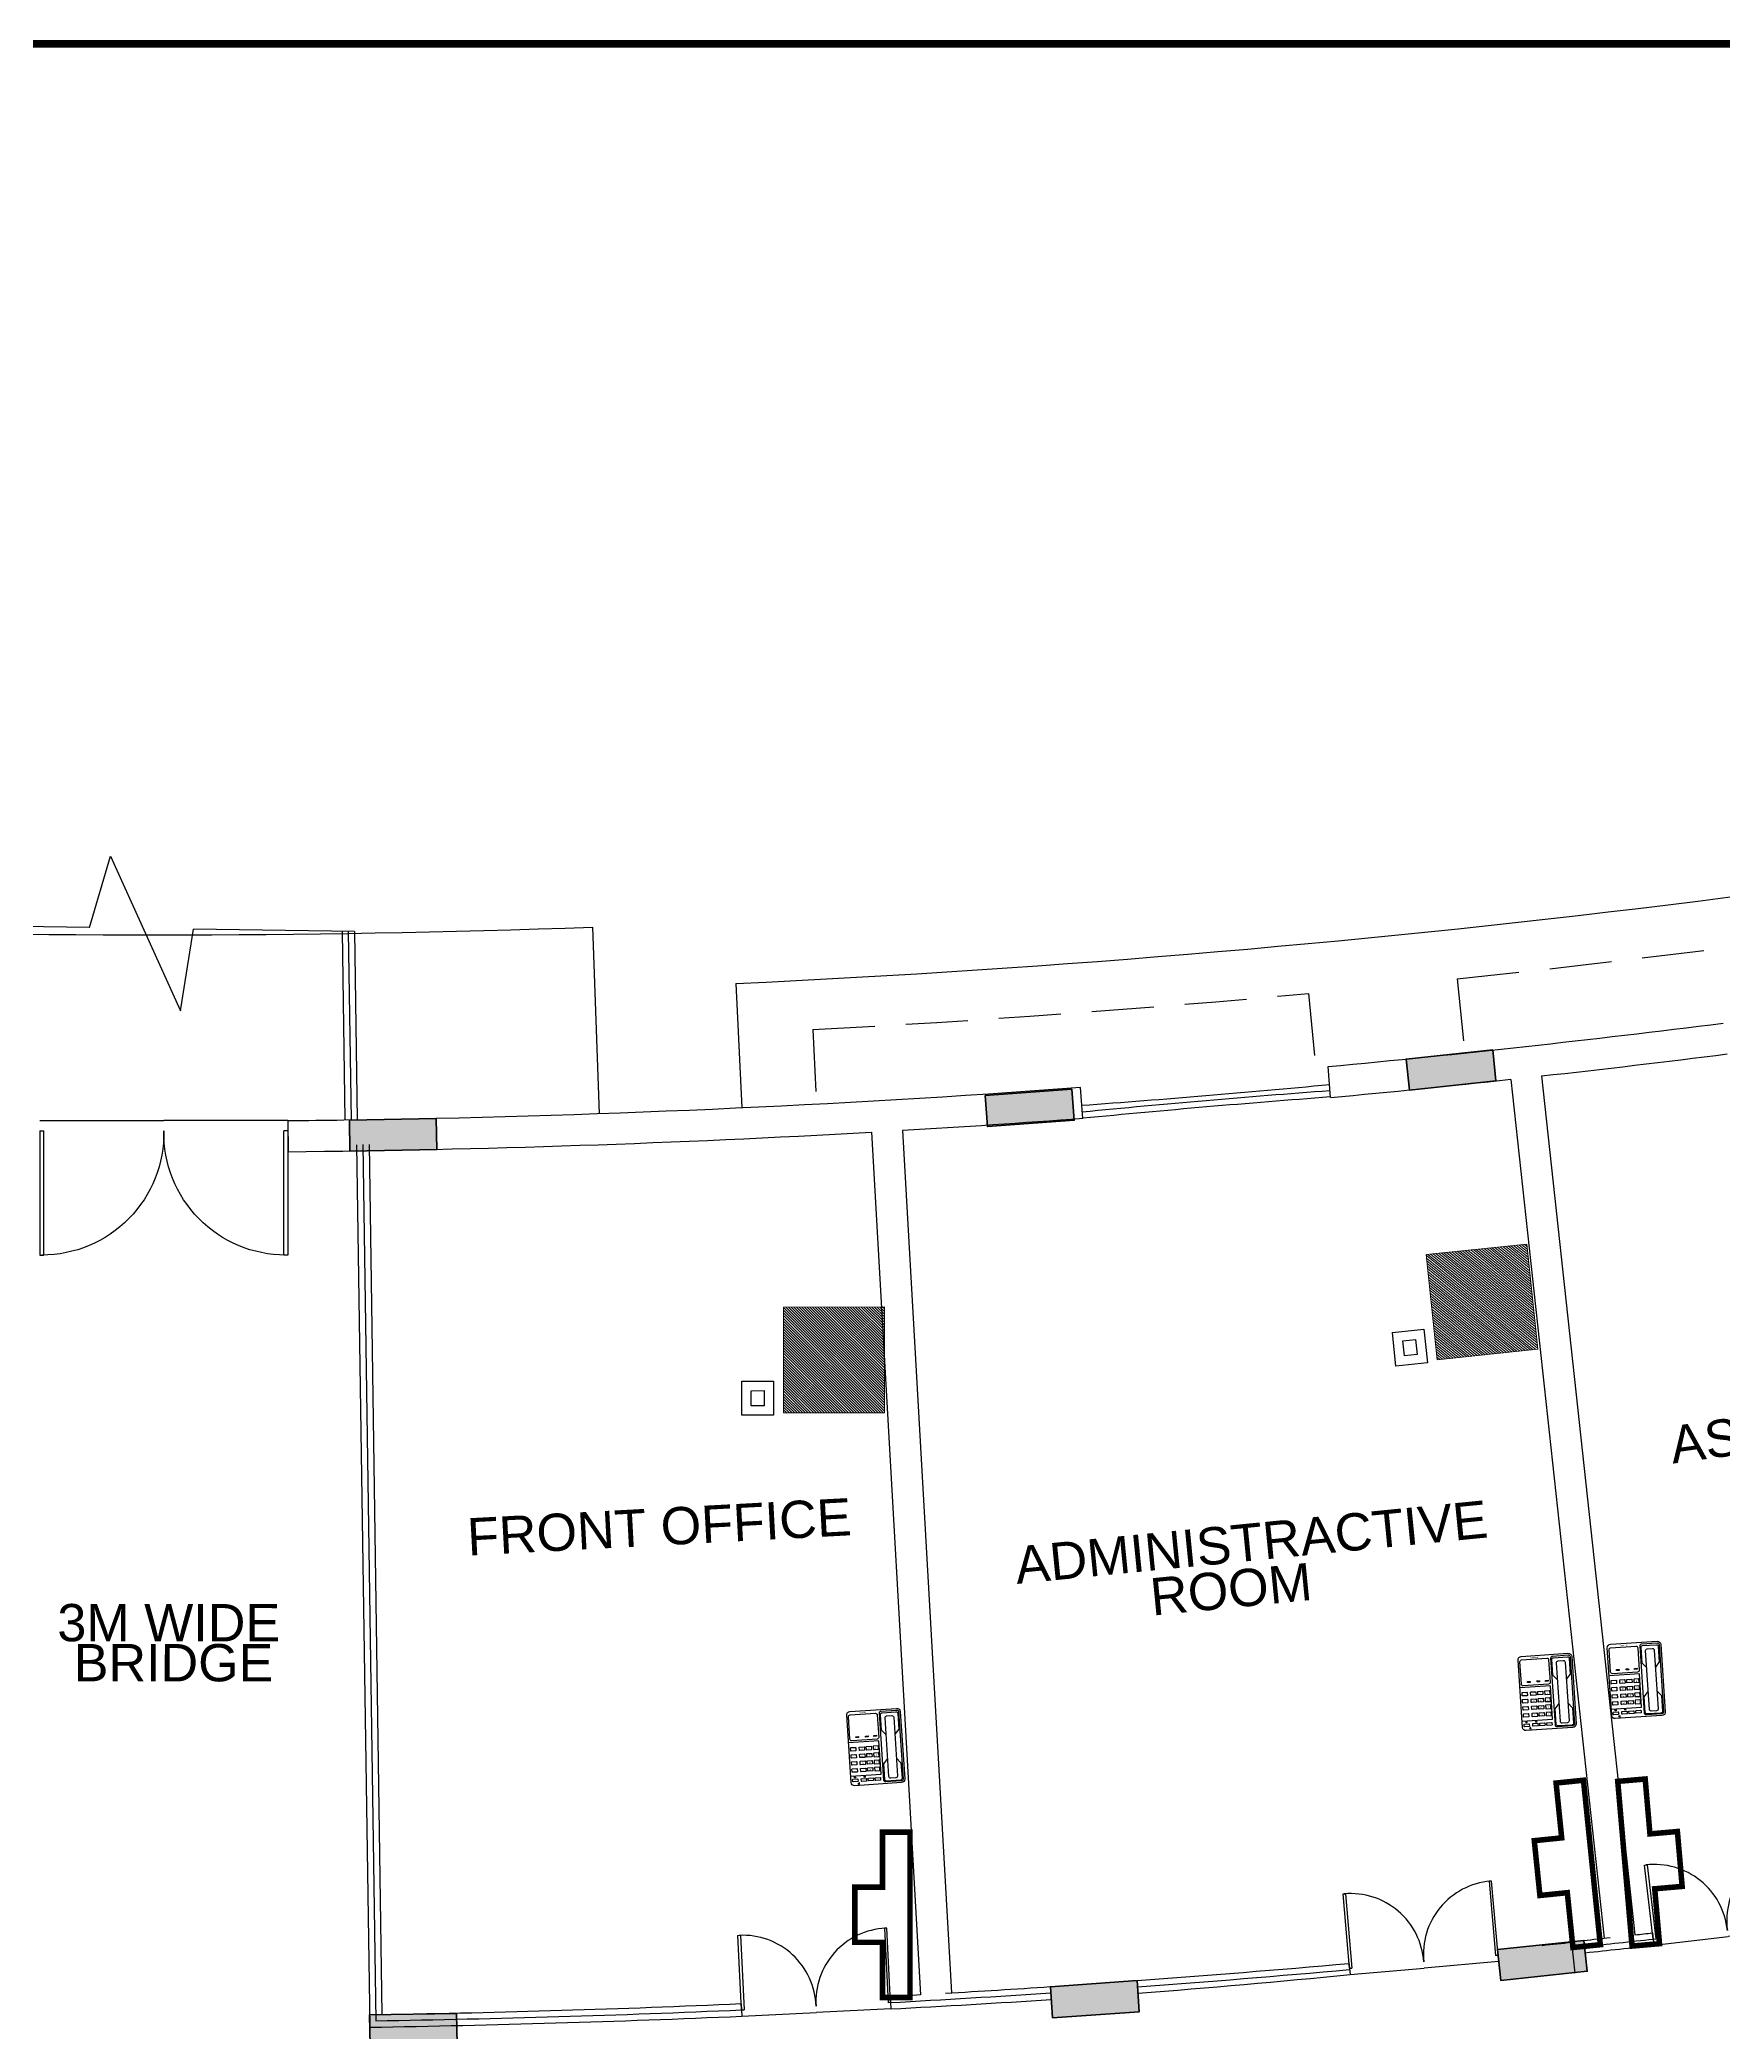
# Model space of a CAD drawing. Header units: inches. Extents: x -221585 to 401252, y -284294 to 332380.
# Drawn here: x 174484 to 175838, y 53839 to 55441 of the extents above; entities that cross this region are included whole.
import ezdxf
from ezdxf.enums import TextEntityAlignment as Align

# ---------------------------------------------------------------- set-up
doc = ezdxf.new("R2010")
doc.units = ezdxf.units.IN
doc.header["$MEASUREMENT"] = 0
doc.linetypes.add('HIDDEN', pattern=[0.375, 0.25, -0.125])
doc.linetypes.add('HIDDEN2', pattern=[0.1875, 0.125, -0.0625])
for name, color, linetype, lineweight in [('A-SEC-TXT', 3, 'Continuous', 0), ('column fa 25', 3, 'Continuous', 35), ('text', 72, 'HIDDEN2', 5), ('Wall mount speaker', 2, 'Continuous', 0)]:
    doc.layers.add(name, color=color, linetype=linetype, lineweight=lineweight)
for name, color, linetype in [('ELV points', 7, 'Continuous'), ('Power', 7, 'Continuous'), ('TEL', 6, 'Continuous')]:
    doc.layers.add(name, color=color, linetype=linetype)
doc.styles.add('DIM', font='arial.ttf')
doc.styles.get("Standard").update_dxf_attribs({"font": 'arial.ttf'})

# ---------------------------------------------------------------- blocks, each defined once
blk = doc.blocks.new('RYTRTRTRTRT')
at = {"color": 1}
for p, q in [((42.5178, 61.1535), (42.5178, 61.7535)), ((42.5178, 61.7535), (42.5378, 61.7535)), ((42.5378, 61.7535), (42.5378, 61.1535)), ((43.7178, 61.7535), (43.6978, 61.7535)), ((43.6978, 61.7535), (43.6978, 61.1535)), ((43.7178, 61.1535), (43.7178, 61.7535)), ((42.5178, 61.1535), (42.5378, 61.1535)), ((42.5178, 61.1035), (43.1178, 61.1035)), ((43.7178, 61.1035), (43.1178, 61.1035)), ((43.7178, 61.1535), (43.6978, 61.1535))]:
    blk.add_line(p, q, dxfattribs=at)
for centre, start, end in [((42.5278, 61.1634), 359.03707, 90), ((43.7078, 61.1634), 90, 180.96293)]:
    blk.add_arc(centre, 0.5901, start, end, dxfattribs=at)
blk = doc.blocks.new('dd')
at = {"layer": 'column fa 25', "ltscale": 10}
h = blk.add_hatch(color=3, dxfattribs=at)
h.set_gradient(color1=(141, 141, 141), color2=(145, 145, 145), one_color=1, tint=0.57, name='CYLINDER')
h.paths.add_polyline_path([(177327.8, 119886), (177352.8, 119886), (177352.8, 119956), (177327.8, 119956)])
at = {"layer": 'column fa 25', "color": 1, "ltscale": 10}
blk.add_lwpolyline([(177327.8, 119886), (177352.8, 119886), (177352.8, 119956), (177327.8, 119956)], close=True, dxfattribs=at)
blk = doc.blocks.new('A$C1A3D5E7F')
at = {"color": 1}
for points in [[(6.11, 4.12), (6.11, 0.28, -0.414214), (5.83, 0), (0.28, 0, -0.414214), (0, 0.28), (0, 4.12, -0.414214), (0.28, 4.41), (5.83, 4.41, -0.414214)], [(5.97, 4.12), (5.97, 2.84, -0.414214), (5.83, 2.7), (0.28, 2.7, -0.414214), (0.14, 2.84), (0.14, 4.12, -0.414214), (0.28, 4.27), (5.83, 4.27, -0.414214)], [(5.69, 3.7), (5.69, 3.27, -0.414214), (5.54, 3.13), (0.71, 3.13, -0.414214), (0.57, 3.27), (0.57, 3.7, -0.414214), (0.71, 3.84), (5.54, 3.84, -0.414214)], [(2.42, 2.36), (2.42, 0.28, -0.414214), (2.28, 0.14), (0.43, 0.14, -0.414214), (0.29, 0.28), (0.29, 2.36, -0.414214), (0.43, 2.5), (2.28, 2.5, -0.414214)], [(3.25, 2.03), (3.25, 2.4, 0.414214), (3.23, 2.43), (3, 2.43, 0.414214), (2.97, 2.4), (2.97, 2.03, 0.414214), (3, 2), (3.23, 2, 0.414214)], [(3.25, 1.82), (3.25, 1.45, -0.414214), (3.23, 1.43), (3, 1.43, -0.414214), (2.97, 1.45), (2.97, 1.82, -0.414214), (3, 1.85), (3.23, 1.85, -0.414214)], [(3.84, 2.03), (3.84, 2.4, 0.414214), (3.81, 2.43), (3.58, 2.43, 0.414214), (3.55, 2.4), (3.55, 2.03, 0.414214), (3.58, 2), (3.81, 2, 0.414214)], [(3.84, 1.82), (3.84, 1.45, -0.414214), (3.81, 1.43), (3.58, 1.43, -0.414214), (3.55, 1.45), (3.55, 1.82, -0.414214), (3.58, 1.85), (3.81, 1.85, -0.414214)], [(4.42, 2.03), (4.42, 2.4, 0.414214), (4.39, 2.43), (4.16, 2.43, 0.414214), (4.14, 2.4), (4.14, 2.03, 0.414214), (4.16, 2), (4.39, 2, 0.414214)], [(4.42, 1.82), (4.42, 1.45, -0.414214), (4.39, 1.43), (4.16, 1.43, -0.414214), (4.14, 1.45), (4.14, 1.82, -0.414214), (4.16, 1.85), (4.39, 1.85, -0.414214)], [(5, 2.03), (5, 2.4, 0.414214), (4.97, 2.43), (4.75, 2.43, 0.414214), (4.72, 2.4), (4.72, 2.03, 0.414214), (4.75, 2), (4.97, 2, 0.414214)], [(5, 1.82), (5, 1.45, -0.414214), (4.97, 1.43), (4.75, 1.43, -0.414214), (4.72, 1.45), (4.72, 1.82, -0.414214), (4.75, 1.85), (4.97, 1.85, -0.414214)], [(5.79, 2.4), (5.79, 2.03, -0.414214), (5.76, 2), (5.6, 2, -0.414214), (5.57, 2.03), (5.57, 2.4, -0.414214), (5.6, 2.43), (5.76, 2.43, -0.414214)], [(5.79, 1.82), (5.79, 1.45, -0.414214), (5.76, 1.43), (5.6, 1.43, -0.414214), (5.57, 1.45), (5.57, 1.82, -0.414214), (5.6, 1.85), (5.76, 1.85, -0.414214)], [(3.25, 1.25), (3.25, 0.88, -0.414214), (3.23, 0.85), (3, 0.85, -0.414214), (2.97, 0.88), (2.97, 1.25, -0.414214), (3, 1.28), (3.23, 1.28, -0.414214)], [(3.25, 0.54), (3.25, 0.17, -0.414214), (3.23, 0.14), (3, 0.14, -0.414214), (2.97, 0.17), (2.97, 0.54, -0.414214), (3, 0.57), (3.23, 0.57, -0.414214)], [(3.84, 1.25), (3.84, 0.88, -0.414214), (3.81, 0.85), (3.58, 0.85, -0.414214), (3.55, 0.88), (3.55, 1.25, -0.414214), (3.58, 1.28), (3.81, 1.28, -0.414214)], [(3.84, 0.54), (3.84, 0.17, -0.414214), (3.81, 0.14), (3.58, 0.14, -0.414214), (3.55, 0.17), (3.55, 0.54, -0.414214), (3.58, 0.57), (3.81, 0.57, -0.414214)], [(4.42, 1.25), (4.42, 0.88, -0.414214), (4.39, 0.85), (4.16, 0.85, -0.414214), (4.14, 0.88), (4.14, 1.25, -0.414214), (4.16, 1.28), (4.39, 1.28, -0.414214)], [(4.42, 0.54), (4.42, 0.17, -0.414214), (4.39, 0.14), (4.16, 0.14, -0.414214), (4.14, 0.17), (4.14, 0.54, -0.414214), (4.16, 0.57), (4.39, 0.57, -0.414214)], [(5, 1.25), (5, 0.88, -0.414214), (4.97, 0.85), (4.75, 0.85, -0.414214), (4.72, 0.88), (4.72, 1.25, -0.414214), (4.75, 1.28), (4.97, 1.28, -0.414214)], [(5, 0.54), (5, 0.17, -0.414214), (4.97, 0.14), (4.75, 0.14, -0.414214), (4.72, 0.17), (4.72, 0.54, -0.414214), (4.75, 0.57), (4.97, 0.57, -0.414214)], [(5.79, 1.25), (5.79, 0.88, -0.414214), (5.76, 0.85), (5.6, 0.85, -0.414214), (5.57, 0.88), (5.57, 1.25, -0.414214), (5.6, 1.28), (5.76, 1.28, -0.414214)], [(5.79, 0.54), (5.79, 0.17, -0.414214), (5.76, 0.14), (5.6, 0.14, -0.414214), (5.57, 0.17), (5.57, 0.54, -0.414214), (5.6, 0.57), (5.76, 0.57, -0.414214)]]:
    blk.add_lwpolyline(points, format="xyb", close=True, dxfattribs=at)
for points in [[(2.11, 3.13), (1.71, 2.77), (0.43, 2.77, -0.414214), (0.28, 2.91), (0.28, 4.05, -0.414214), (0.43, 4.19), (1.71, 4.19), (2.11, 3.84)], [(4.07, 3.84), (4.48, 4.19), (5.76, 4.19, -0.414214), (5.9, 4.05), (5.9, 2.91, -0.414214), (5.76, 2.77), (4.48, 2.77), (4.07, 3.13)]]:
    blk.add_lwpolyline(points, format="xyb", dxfattribs=at)
for points in [[(2.18, 2.34), (2.18, 2.12), (2.1, 2.12), (2.1, 2.34)], [(2.18, 1.64), (2.18, 1.43), (2.1, 1.43), (2.1, 1.64)], [(2.18, 0.86), (2.18, 0.64), (2.1, 0.64), (2.1, 0.86)], [(6.02, 0.66), (6.02, 0.68), (5.91, 0.68), (5.91, 0.66)], [(6.02, 0.65), (6.02, 0.63), (5.91, 0.63), (5.91, 0.65)], [(6.02, 0.61), (6.02, 0.6), (5.91, 0.6), (5.91, 0.61)]]:
    blk.add_lwpolyline(points, close=True, dxfattribs=at)
blk.add_lwpolyline([(5.31, 0), (5.31, 2.5), (2.57, 2.5), (2.57, 0)], dxfattribs=at)
for centre in [(5.43, 1.14), (5.43, 0.35)]:
    blk.add_circle(centre, 0.0499, dxfattribs=at)
for s, height, p in [('Panasonic', 0.0995, (0.15, 1.36)), ('1', 0.142, (3.15, 2.21)), ('2', 0.142, (3.15, 1.64)), ('4', 0.142, (3.73, 2.21)), ('5', 0.142, (3.73, 1.64)), ('7', 0.142, (4.31, 2.21)), ('8', 0.142, (4.31, 1.64)), ('*', 0.142, (4.9, 2.21)), ('0', 0.142, (4.9, 1.64)), ('3', 0.142, (3.15, 1.06)), ('6', 0.142, (3.73, 1.06)), ('9', 0.142, (4.31, 1.06)), ('#', 0.142, (4.9, 1.06)), ('MIC', 0.0498, (5.86, 0.64))]:
    blk.add_text(s, height=height, rotation=90, dxfattribs=at).set_placement(p, align=Align.MIDDLE)
blk = doc.blocks.new('data')
at = {"layer": 'Power', "color": 3, "const_width": 2}
blk.add_lwpolyline([(58948.65, 155709.82), (58948.65, 155714.82), (58948.65, 155719.82), (58958.65, 155719.82), (58968.65, 155719.82), (58968.65, 155724.82), (58968.65, 155729.82), (58978.65, 155729.82), (58988.65, 155729.82), (58988.65, 155719.82), (59008.65, 155719.82), (59008.65, 155709.82), (58948.65, 155709.82)], dxfattribs=at)
blk = doc.blocks.new('A$C54490F4E')
at = {"layer": 'Wall mount speaker', "ltscale": 0.1}
h = blk.add_hatch(dxfattribs=at)
h.set_pattern_fill('ANSI31', color=3, scale=50, style=0)
h.paths.add_polyline_path([(347.4, 331.9), (0, 331.9), (0, 0), (347.4, 0)])
at = {"layer": 'Wall mount speaker', "color": 3, "ltscale": 0.1}
blk.add_lwpolyline([(0, 331.9), (347.4, 331.9), (347.4, 0), (0, 0)], close=True, dxfattribs=at)
blk = doc.blocks.new('A$C1A917D7C')
at = {"layer": 'TEL', "elevation": 0}
for points in [[(0, 956), (227, 956), (227, 744), (0, 744)], [(63, 893), (164, 893), (164, 807), (63, 807)]]:
    blk.add_lwpolyline(points, close=True, dxfattribs=at)
at = {"layer": 'Wall mount speaker', "color": 2, "ltscale": 0.1, "xscale": 2.038325862171721, "yscale": 2.038325862171721, "zscale": 2.038325862171721}
blk.add_blockref('A$C54490F4E', (14, 0), dxfattribs=at)

msp = doc.modelspace()

# ---------------------------------------------------------------- linework, layer by layer
at = {"color": 4, "ltscale": 10}
for p, q in [((174523.8, 54727.3, 0.4), (174540.6, 54784.6, 0.4)), ((174540.6, 54784.6, 0.4), (174597, 54660.1, 0.4)), ((174523.8, 54727.3, 0.4), (174420.4, 54728.8, 0.4)), ((174597, 54660.1, 0.4), (174607.5, 54726, 0.4)), ((174737, 54724.1, 0.4), (174607.5, 54726, 0.4)), ((174727, 54723.9, 0.4), (174729.3, 54572.4, 0.4)), ((174732, 54724, 0.4), (174734.3, 54572.5, 0.4)), ((174737, 54724.1, 0.4), (174739.3, 54572.5, 0.4)), ((174928.5, 54727.4, -1.3), (174933.8, 54577.5)), ((175522.5, 54590.4), (175520.5, 54615.3)), ((175667.4, 54605, 0.4), (175742.6, 53914.1, 0.4)), ((175692.3, 54607.8), (175767.4, 53916.8, 0.4)), ((175323, 54573.7), (175321.2, 54598.6)), ((174683.4, 54571.8, 0), (174683.7, 54546.8)), ((175153.1, 54562.6, 0.4), (175192.6, 53868.7, 0.4)), ((175178, 54564, 0.4), (175217.5, 53870.1, 0.4)), ((175716.4, 53910.8), (175719, 53886)), ((175537.1, 53895, 0), (175538.1, 53885, 0))]:
    msp.add_line(p, q, dxfattribs=at)
at = {"color": 20, "linetype": 'HIDDEN', "ltscale": 200}
for p, q in [((175624.2, 54685.9), (175630.5, 54626.2)), ((175504.8, 54674.1), (175510.4, 54614.4)), ((175105.8, 54645.1), (175108.9, 54585.2))]:
    msp.add_line(p, q, dxfattribs=at)
at = {"color": 20, "ltscale": 10}
msp.add_line((175044, 54682.1, -0.5), (175048.7, 54582.2), dxfattribs=at)
at = {"color": 5, "ltscale": 10}
for p, q in [((174738.7, 54552.5, 0.4), (174749.3, 53842.6, 0.4)), ((174743.7, 54552.6, 0.4), (174754.2, 53847.7, 0.4)), ((174748.7, 54552.7, 0.4), (174759.1, 53852.8, 0.4)), ((175781.5, 53918.4), (175782.7, 53908.4)), ((175656.8, 53905.2), (175657.8, 53895.2)), ((175168.1, 53867.3, 0.4), (175168.6, 53857.3, 0.4)), ((175048.2, 53861.5, 0.4), (175048.7, 53851.5, 0.4))]:
    msp.add_line(p, q, dxfattribs=at)
at = {"color": 6, "const_width": 6.3}
msp.add_lwpolyline([(179533.7, 49637), (170918.4, 49637), (170918.4, 55438.1), (179533.7, 55438.1)], close=True, dxfattribs=at)
at = {"color": 20, "ltscale": 10}
for centre, radius, start, end in [((174578.6, 64659.8), 9988.5, 272.67048, 281.5864), ((174578.6, 64659.8, -0.4), 9938.5, 267.98125, 272.0176)]:
    msp.add_arc(centre, radius, start, end, dxfattribs=at)
at = {"color": 20, "linetype": 'HIDDEN', "ltscale": 200}
for start, end in [(275.98482, 278.27075), (273.01328, 275.29921)]:
    msp.add_arc((174578.6, 64659.8, -0.4), 10028.5, start, end, dxfattribs=at)
at = {"color": 4, "ltscale": 10}
for centre, radius, start, end in [((174578.6, 64659.8), 10088.5, 275.35677, 277.17326), ((174578.6, 64659.8), 10113.5, 276.32197, 277.17438), ((174578.6, 64659.8), 10113.5, 275.35564, 276.18028), ((174578.6, 64659.8), 10088.5, 270.85096, 274.22089), ((174578.6, 64659.8), 10088.5, 270.59521, 270.85096), ((174578.6, 64659.8), 10113.5, 273.39787, 274.22201), ((174578.6, 64659.8), 10113.5, 270.59404, 273.25624), ((174579.4, 64638.4), 10787.6, 275.92442, 276.051)]:
    msp.add_arc(centre, radius, start, end, dxfattribs=at)
at = {"color": 5, "ltscale": 8}
for centre, radius, start, end in [((174574.3, 64710.1), 10153.5, 274.22452, 275.35313), ((176237.1, 45140.9), 9482, 94.32556, 95.53411), ((176237.1, 45140.9), 9477, 94.32556, 95.53411)]:
    msp.add_arc(centre, radius, start, end, dxfattribs=at)
at = {"color": 5, "ltscale": 10}
for centre, radius, start, end in [((174578.6, 64659.8), 10808.5, 276.31463, 276.38976), ((174578.6, 64659.8), 10808.5, 276.09545, 276.20861), ((174578.6, 64659.8), 10813.5, 276.09541, 276.39007), ((174496.7, 65400.1, 0), 11563.3, 276.10925, 276.38524), ((174578.6, 64659.8), 10808.5, 274.18175, 275.08823), ((174578.6, 64659.8), 10813.5, 274.18167, 275.08856), ((174786, 61456.7, 0), 7609, 274.38316, 275.67306), ((174578.6, 64659.8), 10808.5, 273.12635, 273.25624), ((174578.6, 64659.8), 10813.5, 273.12659, 273.81077), ((174578.6, 64659.8), 10808.5, 273.36226, 273.81068), ((174575.6, 64788.4, 0.8), 10947.2, 270.90905, 272.47699), ((174578.6, 64659.8), 10813.5, 270.93044, 272.49017), ((174578.6, 64659.8), 10808.5, 270.95698, 272.48983), ((174786, 61456.7, 0), 7609, 272.8824, 273.85606)]:
    msp.add_arc(centre, radius, start, end, dxfattribs=at)

# ---------------------------------------------------------------- block references
at = {"color": 4}
for p, xscale, yscale, zscale, rotation in [((167411.5, 64735.6, 0.4), -166.3369111803477, 166.3369111803622, 166.3369111803573, 180), ((172276.4, 47341.9), 100.0000000000002, 100.0000000000002, 100.0000000000002, 6.730391491330731), ((171832.3, 47428.9, 0), 100.0000000000106, 100.0000000000106, 100.0000000000106, 4.975440479952291), ((171101.2, 47540.3, 0.4), 100.0000000000049, 100.0000000000049, 100.0000000000049, 2.806199170749644)]:
    msp.add_blockref('RYTRTRTRTRT', p, dxfattribs=dict(at, xscale=xscale, yscale=yscale, zscale=zscale, rotation=rotation))
at = {"linetype": 'ByBlock', "lineweight": -3, "xscale": 9.800000000000006, "yscale": 9.800000000000006, "zscale": 9.800000000000006, "rotation": 273.774596885697}
for p in [(175673.2, 54140.7, 0.5), (175744.9, 54150.4), (175132.9, 54096.4, 0.5)]:
    msp.add_blockref('A$C1A3D5E7F', p, dxfattribs=at)
at = {"layer": 'A-SEC-TXT', "color": 30, "xscale": 0.12012, "yscale": 0.12012, "zscale": 0.12012}
for p, rotation in [((175689.3, 54386.3), 95.96468593290484), ((175163.6, 54335.2), 90.14939030355053)]:
    msp.add_blockref('A$C1A917D7C', p, dxfattribs=dict(at, rotation=rotation))
at = {"layer": 'column fa 25', "color": 3}
for p, rotation in [((37734.8, 218376, 0), 276.0291930037624), ((42766.8, 222721.3, 0), 274.174960579324), ((51540.9, 229619.6, 0), 271.0750651846275), ((37808.4, 217659.9, 0), 276.0291257229346), ((43344.3, 222416.8, 0), 273.9962393114135), ((52051.4, 229246.6, 0), 270.9134567588072)]:
    msp.add_blockref('dd', p, dxfattribs=dict(at, rotation=rotation))
at = {"layer": 'ELV points'}
for p, xscale, yscale, zscale, rotation in [((532359.7, -40896.7, -0.4), 2.216327740261543, 2.216327740261543, 2.216327740261543, 95.84822349203749), ((-179371.2, 154302.4), 2.216327740261545, 2.216327740261545, 2.216327740261545, 274.9697486594043), ((520288, -76783), 2.216327740261543, 2.216327740261543, 2.216327740261543, 89.99999999999999)]:
    msp.add_blockref('data', p, dxfattribs=dict(at, xscale=xscale, yscale=yscale, zscale=zscale, rotation=rotation))

# ---------------------------------------------------------------- texts
at = {"layer": 'text', "lineweight": -2, "ltscale": 2, "char_height": 30, "width": 355.22, "attachment_point": 7, "style": 'DIM'}
for s, insert, rotation in [('\\pi-1.1521;{\\fArial|b0|i0|c186|p34;\\C3;ASSISTANT DEAN \\P\\pi115.66;ROOM }', (175805.8, 54246.1, 0.4), 7.7973), ('{\\C3;FRONT OFFICE}', (174828.5, 54221.5, 2.1), 3.0447), ('{\\C3;ADMINISTRACTIVE}', (175270.1, 54198.7, 0.4), 5.6455), ('{\\C3;ROOM}', (175379, 54173.2, 0.4), 5.6455), ('{\\C3;3M WIDE }', (174497.9, 54152.6, 0.4), 359.9851), ('{\\C3;BRIDGE}', (174511.1, 54120.4, 0.4), 359.9851)]:
    msp.add_mtext(s, dxfattribs=dict(at, insert=insert, rotation=rotation))

doc.saveas('drawing.dxf')
